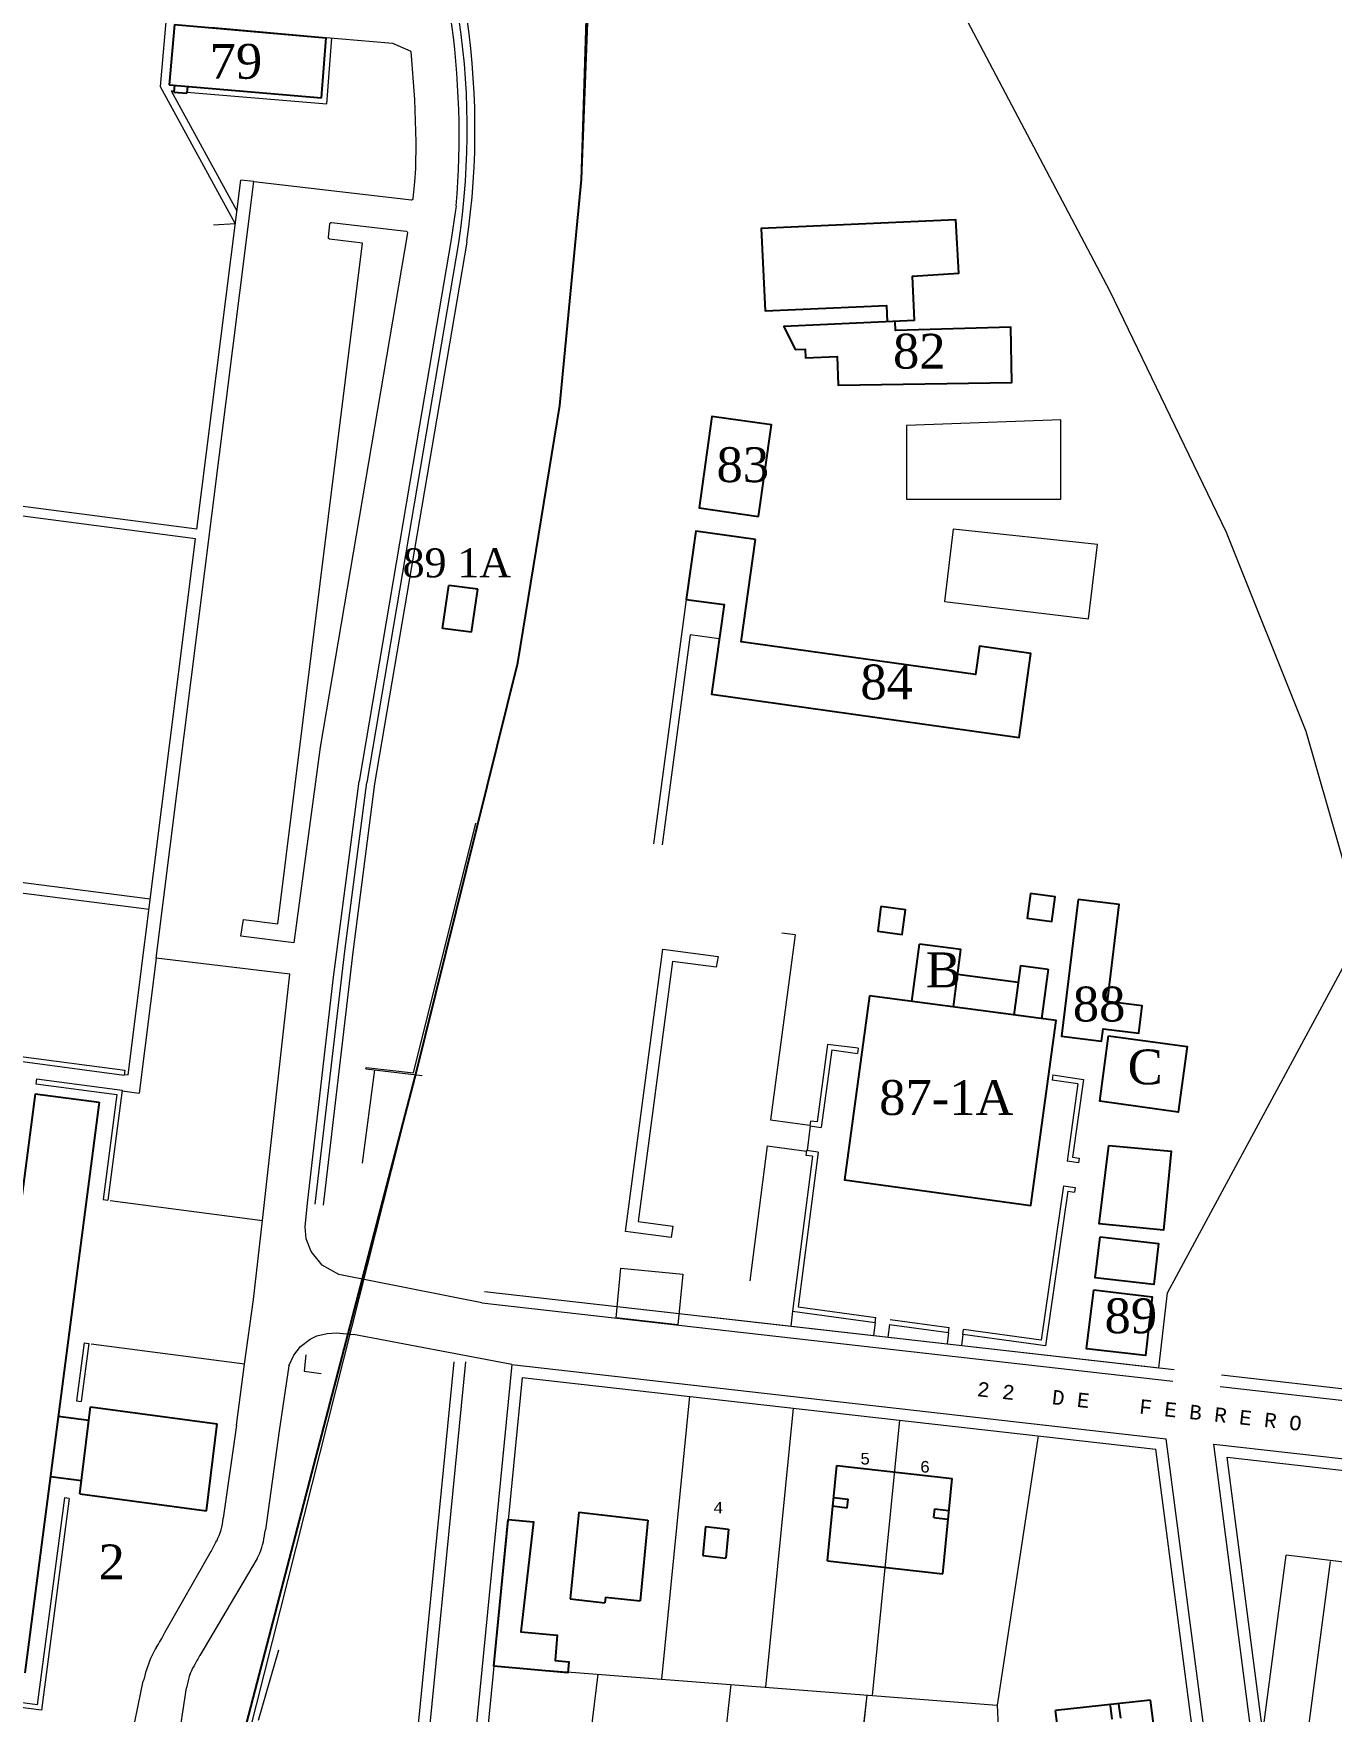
# Model space of a CAD drawing. Header units: millimetres. Extents: x 740 to 5908, y 1492 to 3373.
# Drawn here: x 5168 to 5391.8, y 2607.5 to 2896.7 of the extents above; entities that cross this region are included whole.
import ezdxf
from ezdxf.enums import TextEntityAlignment as Align

# ---------------------------------------------------------------- set-up
doc = ezdxf.new("R2010")
doc.units = ezdxf.units.MM
for name, color, linetype in [('CONSTRU3', 3, 'Continuous'), ('CVL_CUADCON', 7, 'Continuous'), ('CVL_PUNTO_NUM', 7, 'Continuous'), ('EDIFICIOS', 7, 'Continuous'), ('OTROS', 6, 'Continuous'), ('VIALI', 6, 'Continuous')]:
    doc.layers.add(name, color=color, linetype=linetype)
doc.layers.add('TRAZO GENERAL', color=253, linetype='Continuous', lineweight=15)
doc.layers.add('VIAPEATO', color=8, linetype='Continuous', lineweight=0)
doc.styles.add('ARIAL', font='BOOKOS.TTF')
doc.styles.add('MONOTXT4', font='MONOTXT4.shx')

msp = doc.modelspace()

# ---------------------------------------------------------------- linework, layer by layer
at = {"color": 8, "lineweight": 0}
for p, q in [((5263.52, 2909.38), (5262.34, 2871.4)), ((5233.54, 2717.56), (5244.24, 2760.6)), ((5299.31, 2741.34), (5295.08, 2709.45)), ((5299.31, 2741.34), (5297, 2741.65)), ((5224.7, 2702.03), (5226.83, 2718.09)), ((5225.31, 2718.26), (5235.03, 2717.14)), ((5295.08, 2709.45), (5301.85, 2708.56)), ((5294.5, 2704.98), (5291.48, 2681.74)), ((5294.5, 2704.98), (5301.25, 2704.1)), ((5303.27, 2703.92), (5299.81, 2677.23)), ((5302.31, 2703.21), (5298.85, 2676.49)), ((5345.59, 2698.12), (5341.73, 2671.48)), ((5346.32, 2697.17), (5342.46, 2670.51)), ((5245.29, 2677.96), (5220.65, 2682.81)), ((5245.29, 2677.96), (5364.43, 2664.46)), ((5245.77, 2679.91), (5364.65, 2666.45)), ((5284.45, 2675.54), (5290.58, 2674.84)), ((5298.85, 2676.49), (5298.56, 2673.94)), ((5298.85, 2676.49), (5313.09, 2674.57)), ((5299.81, 2677.23), (5313.21, 2675.42)), ((5313.09, 2674.57), (5313.21, 2675.42)), ((5315.69, 2675.07), (5325.87, 2673.69)), ((5250.47, 2667.31), (5223.18, 2672.5)), ((5313.09, 2674.57), (5312.84, 2672.32)), ((5315.57, 2674.21), (5315.32, 2672.04)), ((5315.57, 2674.21), (5325.75, 2672.84)), ((5325.75, 2672.84), (5325.53, 2670.88)), ((5325.75, 2672.84), (5325.87, 2673.69)), ((5328.23, 2672.49), (5328.01, 2670.6)), ((5328.23, 2672.49), (5328.35, 2673.34)), ((5342.46, 2670.51), (5328.23, 2672.49)), ((5341.73, 2671.48), (5328.35, 2673.34)), ((5240.46, 2667.76), (5217.55, 2435.59)), ((5242.47, 2667.76), (5219.55, 2435.41)), ((5250.47, 2667.31), (5241.14, 2572.77)), ((5250.47, 2667.31), (5363.3, 2654.53)), ((5252.26, 2665.09), (5243.32, 2574.54)), ((5252.26, 2665.09), (5361.52, 2652.72)), ((5372.62, 2663.54), (5433.06, 2656.69)), ((5372.84, 2665.52), (5432.1, 2658.81)), ((5281.07, 2661.83), (5276.26, 2613.09)), ((5298.96, 2659.8), (5294.21, 2611.69)), ((5312.65, 2610.26), (5317.34, 2657.72)), ((5341.19, 2655.02), (5334.15, 2608.58)), ((5375.84, 2558.34), (5363.3, 2654.53)), ((5373.53, 2560.6), (5361.52, 2652.72)), ((5371.49, 2653.6), (5440.21, 2645.82)), ((5411.35, 2347.76), (5371.49, 2653.6)), ((5373.8, 2651.32), (5438.81, 2643.96)), ((5247.35, 2615.34), (5334.15, 2608.58)), ((5265.29, 2613.95), (5260.23, 2572.73)), ((5288.23, 2612.16), (5283.59, 2570.23)), ((5311.65, 2610.34), (5306.96, 2567.73)), ((5311.7, 2610.33), (5307.01, 2567.72)), ((5334.15, 2608.58), (5336.29, 2564.59))]:
    msp.add_line(p, q, dxfattribs=at)
at = {"color": 7}
for p, q in [((5304.9, 2633.47), (5306.52, 2649.89)), ((5306.52, 2649.89), (5326.39, 2647.64)), ((5324.77, 2631.22), (5326.39, 2647.64)), ((5305.73, 2642.93), (5308.31, 2642.64)), ((5305.9, 2644.42), (5308.46, 2644.13)), ((5308.31, 2642.64), (5308.46, 2644.13)), ((5262.02, 2641.84), (5260.54, 2626.92)), ((5262.02, 2641.84), (5273.94, 2640.49)), ((5273.94, 2640.49), (5272.57, 2626.56)), ((5323.22, 2640.95), (5323.37, 2642.44)), ((5323.22, 2640.95), (5325.61, 2640.68)), ((5323.37, 2642.44), (5325.78, 2642.17)), ((5283.88, 2639.37), (5283.39, 2634.39)), ((5283.88, 2639.37), (5287.85, 2638.92)), ((5287.85, 2638.92), (5287.36, 2633.94)), ((5283.39, 2634.39), (5287.36, 2633.94)), ((5304.9, 2633.47), (5324.77, 2631.22)), ((5260.54, 2626.92), (5266.51, 2626.24)), ((5266.6, 2627.24), (5266.51, 2626.24)), ((5266.6, 2627.24), (5272.57, 2626.56)), ((5360.6, 2609.47), (5344.2, 2607.66)), ((5353.97, 2606.22), (5353.66, 2608.56)), ((5355.46, 2606.38), (5355.15, 2608.76)), ((5363.19, 2589.63), (5360.6, 2609.47)), ((5346.78, 2587.82), (5344.2, 2607.66))]:
    msp.add_line(p, q, dxfattribs=at)
msp.add_lwpolyline([(4300.18, 1984.43), (4453.08, 1940.03), (4580.18, 1912.85), (4722.26, 1870.97), (4798.36, 1843.09), (4883.6, 1835.78), (4915.97, 1848.95), (5020.9, 1900.99), (5233.79, 2716.9), (5251.5, 2788.26), (5258.76, 2832.58), (5262.45, 2871.52), (5263.64, 2901.55), (5263.33, 2931.6), (5259.57, 2976.3), (5248.42, 3146.62), (4880.45, 3150.47), (4106.56, 3151.7)])
at = {"color": 8, "lineweight": 0}
for points in [[(5290.58, 2674.84), (5362.02, 2666.75), (5363.49, 2679.65), (5397.24, 2742.15), (5387.42, 2776.4), (5373.69, 2810.72), (5353.59, 2852.32), (5324.15, 2908.1), (5303.62, 2947.63), (5296.79, 2963.06), (5291.23, 2990.83), (5285.7, 3024.22), (5287.69, 3024.41)], [(5280.55, 2799.17), (5274.88, 2757.05)], [(5286.24, 2792.39), (5281.24, 2793.06), (5276.37, 2756.85)], [(5279.1, 2674.13), (5268.43, 2675.34), (5269.25, 2683.93), (5279.94, 2682.91), (5279.1, 2674.13)], [(5268.62, 2677.33), (5279.29, 2676.12)]]:
    msp.add_lwpolyline(points, dxfattribs=at)
for points in [[(5318.52, 2829.12), (5318.52, 2816.44), (5345.1, 2816.44), (5345.1, 2830.12)], [(5326.57, 2811.28), (5325.06, 2798.81), (5349.9, 2795.8), (5351.46, 2808.64)], [(5285.69, 2735.81), (5278.15, 2736.74), (5272.27, 2691.94), (5278.24, 2691.17), (5277.95, 2689.21), (5270.08, 2690.22), (5276.49, 2738.9), (5286.03, 2737.63)]]:
    msp.add_lwpolyline(points, close=True, dxfattribs=at)
at = {"color": 7}
msp.add_lwpolyline([(5249.84, 2640.58), (5254.23, 2640.18), (5252.03, 2621.23), (5258.3, 2620.66), (5257.91, 2616.28), (5260.32, 2616.06), (5260.14, 2614.18), (5247.35, 2615.34)], close=True, dxfattribs=at)
at = {"layer": 'CONSTRU3', "color": 7}
for p, q in [((5238.52, 2794.14), (5239.58, 2801.58)), ((5244.58, 2800.94), (5239.58, 2801.58)), ((5243.51, 2793.5), (5244.58, 2800.94)), ((5243.51, 2793.5), (5238.52, 2794.14))]:
    msp.add_line(p, q, dxfattribs=at)
at = {"layer": 'EDIFICIOS', "color": 7}
for p, q in [((5192.28, 2898.26), (5191.36, 2887.85)), ((5192.28, 2898.26), (5218.46, 2895.95)), ((5217.66, 2885.63), (5218.46, 2895.95)), ((5191.36, 2887.85), (5217.66, 2885.63)), ((5168.27, 2713.98), (5155.45, 2615.58)), ((5179.29, 2712.52), (5166.5, 2614.17)), ((5168.27, 2713.98), (5179.29, 2712.52)), ((5172.25, 2658.42), (5177.56, 2657.73)), ((5176.01, 2645.01), (5177.84, 2660.02)), ((5177.84, 2660.02), (5199.65, 2657.1)), ((5197.83, 2642.09), (5199.65, 2657.1)), ((5170.9, 2648), (5176.29, 2647.3)), ((5176.01, 2645.01), (5197.83, 2642.09))]:
    msp.add_line(p, q, dxfattribs=at)
at = {"layer": 'EDIFICIOS', "ltscale": 5}
for p, q in [((5348.12, 2747.43), (5348.12, 2747.43)), ((5338.16, 2736.06), (5342.92, 2735.43))]:
    msp.add_line(p, q, dxfattribs=at)
for points in [[(5319.87, 2847.22), (5319.52, 2854.86), (5327.56, 2855.36), (5326.99, 2864.57), (5293.48, 2863.06), (5294.12, 2848.88), (5315.04, 2849.83), (5315.17, 2847.01)], [(5319.87, 2847.22), (5297.34, 2846.2), (5299.33, 2842.23), (5301.05, 2842.3), (5301.12, 2840.78), (5306.54, 2841), (5306.74, 2836.11), (5336.65, 2836.52), (5336.52, 2846.09), (5316.61, 2845.51), (5316.54, 2847.07)], [(5319.43, 2729.87), (5320.74, 2739.77)], [(5326.59, 2728.93), (5327.9, 2738.82), (5320.74, 2739.77)], [(5338.16, 2736.06), (5337.03, 2727.54)], [(5342.92, 2735.43), (5341.79, 2726.91)], [(5327.33, 2734.56), (5337.78, 2733.18)]]:
    msp.add_lwpolyline(points, dxfattribs=at)
for points in [[(5293.01, 2813.48), (5295.22, 2829.23), (5284.97, 2830.67), (5282.76, 2814.92), (5293.01, 2813.48)], [(5292.45, 2809.5), (5282.2, 2810.94), (5280.55, 2799.17), (5287.06, 2798.26), (5284.9, 2782.82), (5337.94, 2775.38), (5339.97, 2789.86), (5331.08, 2791.1), (5330.39, 2786.2), (5289.98, 2791.86), (5292.45, 2809.5)], [(5339.88, 2748.49), (5339.32, 2744.23), (5343.56, 2743.67), (5344.12, 2747.92)], [(5348.12, 2747.43), (5345.21, 2723.87), (5352.13, 2723.02), (5352.4, 2725.17), (5358.58, 2724.41), (5359.16, 2729.14), (5353.14, 2729.88), (5355.2, 2746.56)], [(5314.11, 2746.23), (5313.55, 2741.97), (5317.79, 2741.41), (5318.35, 2745.67)], [(5312.14, 2730.84), (5307.8, 2699.13), (5339.94, 2694.73), (5344.3, 2726.58)], [(5353.36, 2723.96), (5366.91, 2722.1), (5365.37, 2710.82), (5351.82, 2712.68)], [(5353.38, 2705.07), (5364.13, 2704.05), (5362.84, 2690.47), (5351.72, 2691.53)], [(5351.88, 2689.32), (5361.94, 2688.17), (5361.13, 2681.1), (5351.07, 2682.26)], [(5350.79, 2680.2), (5360.88, 2678.98), (5359.73, 2668.87), (5349.57, 2670.02)]]:
    msp.add_lwpolyline(points, close=True, dxfattribs=at)
at = {"layer": 'OTROS', "color": 7}
for p, q in [((5192.3, 2887.77), (5192.19, 2886.58)), ((5192.19, 2886.58), (5194.41, 2886.39)), ((5194.52, 2887.59), (5194.41, 2886.39))]:
    msp.add_line(p, q, dxfattribs=at)
at = {"layer": 'TRAZO GENERAL', "color": 8}
for p, q in [((5339.87, 2748.3), (5339.86, 2748.3)), ((5310.19, 2721.81), (5304.9, 2722.48)), ((5305.62, 2721.52), (5310.07, 2720.91)), ((5310.19, 2721.81), (5310.07, 2720.91)), ((5343.74, 2717.21), (5343.62, 2716.31)), ((5345.59, 2698.12), (5347.59, 2697.83)), ((5347.59, 2697.83), (5347.47, 2697.01)), ((5346.32, 2697.17), (5347.47, 2697.01))]:
    msp.add_line(p, q, dxfattribs=at)
at = {"layer": 'TRAZO GENERAL'}
for p, q in [((5304.9, 2722.48), (5303.1, 2709.11)), ((5305.62, 2721.52), (5303.81, 2708.17)), ((5348.06, 2715.7), (5343.62, 2716.31)), ((5343.74, 2717.21), (5349.02, 2716.44)), ((5348.06, 2715.7), (5346.21, 2702.36)), ((5349.02, 2716.44), (5347.15, 2703.07)), ((5301.93, 2708.42), (5301.39, 2704.17)), ((5301.94, 2709.24), (5301.83, 2708.43)), ((5301.83, 2708.43), (5303.81, 2708.17)), ((5303.1, 2709.11), (5301.94, 2709.24)), ((5301.26, 2704.18), (5301.15, 2703.36)), ((5303.27, 2703.92), (5301.26, 2704.18)), ((5302.31, 2703.21), (5301.15, 2703.36)), ((5348.19, 2702.08), (5346.21, 2702.36)), ((5347.15, 2703.07), (5348.3, 2702.89)), ((5348.3, 2702.89), (5348.19, 2702.08))]:
    msp.add_line(p, q, dxfattribs=at)
at = {"layer": 'VIALI', "color": 7}
msp.add_line((5198.64, 2897.7), (5218.46, 2895.95), dxfattribs=at)
at = {"layer": 'VIAPEATO', "color": 8}
for p, q in [((5190.87, 2899.39), (5189.83, 2887.58)), ((5229.27, 2895.05), (5218.46, 2895.95)), ((5218.58, 2884.55), (5219.46, 2895.87)), ((5233.77, 2885.31), (5233.13, 2893.6)), ((5189.83, 2887.58), (5202.77, 2863.9)), ((5191.73, 2886.82), (5203.05, 2866.1)), ((5194.43, 2886.59), (5218.58, 2884.55)), ((5233.97, 2877.96), (5233.77, 2885.31)), ((5233.89, 2873.42), (5233.97, 2877.96)), ((5196.15, 2811.27), (5203.72, 2871.44)), ((5205.98, 2871.17), (5203.72, 2871.44)), ((5233.76, 2871.14), (5233.89, 2873.42)), ((5189.15, 2737.35), (5205.98, 2871.17)), ((5205.98, 2871.17), (5233.14, 2868.01)), ((5233.47, 2868.28), (5233.76, 2871.14)), ((5202.77, 2863.9), (5199.04, 2863.64)), ((5210.11, 2743.28), (5224.74, 2860.54)), ((5241.35, 2860.97), (5225.45, 2767.63)), ((5242.68, 2860.74), (5226.78, 2767.4)), ((5196.15, 2811.27), (5152, 2817.05)), ((5195.94, 2809.62), (5152.78, 2815.25)), ((5184.32, 2717.22), (5195.94, 2809.62)), ((5217.42, 2773.72), (5212.87, 2739.98)), ((5219.69, 2733.61), (5224.12, 2767.85)), ((5221.69, 2738.54), (5225.45, 2767.63)), ((5226.78, 2767.4), (5223.03, 2738.37)), ((5153.46, 2750.18), (5187.92, 2745.78)), ((5188.13, 2747.52), (5153.55, 2751.94)), ((5203.76, 2741.11), (5204.18, 2743.98)), ((5204.18, 2743.98), (5210.11, 2743.28)), ((5212.87, 2739.98), (5203.76, 2741.11)), ((5216.57, 2694.95), (5221.69, 2738.54)), ((5223.03, 2738.37), (5217.91, 2694.8)), ((5189.15, 2737.35), (5186.22, 2714.09)), ((5212.21, 2734.56), (5189.15, 2737.35)), ((5207.47, 2692.15), (5212.21, 2734.56)), ((5215.23, 2695.11), (5219.69, 2733.61)), ((5165.38, 2720.45), (5183.75, 2718.03)), ((5166.11, 2719.51), (5183.64, 2717.19)), ((5225.31, 2718.26), (5225.33, 2718.5)), ((5225.33, 2718.5), (5233.54, 2717.56)), ((5168.5, 2716.55), (5168.39, 2715.71)), ((5168.39, 2715.71), (5182.37, 2713.86)), ((5168.5, 2716.55), (5183.3, 2714.6)), ((5183.75, 2718.03), (5183.64, 2717.19)), ((5183.65, 2717.31), (5184.32, 2717.22)), ((5182.37, 2713.86), (5180.01, 2695.75)), ((5183.3, 2714.6), (5180.83, 2695.64)), ((5183.28, 2714.48), (5186.22, 2714.09)), ((5180.01, 2695.75), (5180.83, 2695.64)), ((5181.22, 2695.57), (5207.47, 2692.15)), ((5214.84, 2691.05), (5215.23, 2695.11)), ((5205.91, 2678.51), (5207.47, 2692.15)), ((5215.01, 2688.99), (5214.84, 2691.05)), ((5215.85, 2686.8), (5215.01, 2688.99)), ((5217.76, 2684.44), (5215.85, 2686.8)), ((5220.65, 2682.81), (5217.76, 2684.44)), ((5204.39, 2667.35), (5205.91, 2678.51)), ((5215.67, 2671.7), (5216.86, 2672.28)), ((5216.86, 2672.28), (5218.6, 2672.68)), ((5218.6, 2672.68), (5220.24, 2672.8)), ((5220.24, 2672.8), (5223.18, 2672.5)), ((5176.71, 2671.03), (5175.41, 2661.07)), ((5177.53, 2670.92), (5176.23, 2660.96)), ((5176.71, 2671.03), (5177.53, 2670.92)), ((5204.39, 2667.35), (5177.91, 2670.83)), ((5212.02, 2667.07), (5212.87, 2668.94)), ((5212.87, 2668.94), (5214.05, 2670.4)), ((5214.05, 2670.4), (5215.67, 2671.7)), ((5214.96, 2668.96), (5214.65, 2666.16)), ((5202.98, 2656.86), (5204.39, 2667.35)), ((5212.02, 2667.07), (5210.36, 2655.91)), ((5214.65, 2666.16), (5217.62, 2665.77)), ((5175.41, 2661.07), (5176.23, 2660.96)), ((5202.98, 2656.86), (5200.69, 2640.83)), ((5210.36, 2655.91), (5207.97, 2638.8)), ((5413.43, 2347.32), (5373.8, 2651.32)), ((5173.32, 2644.36), (5168.64, 2608.66)), ((5174.13, 2644.25), (5169.35, 2607.73)), ((5174.13, 2644.25), (5173.32, 2644.36)), ((5190.63, 2621.13), (5198.62, 2635.12)), ((5380.12, 2605.19), (5383.99, 2634.44)), ((5394.91, 2633.12), (5383.99, 2634.44)), ((5206.55, 2633.89), (5196.69, 2617.19)), ((5387.74, 2604.1), (5391.6, 2633.34)), ((5210.21, 2618.06), (5206.75, 2605.97)), ((5183.32, 2595.6), (5186.93, 2612.73)), ((5192.85, 2601.38), (5194.4, 2611.59)), ((5169.35, 2607.73), (5150.99, 2610.17)), ((5168.64, 2608.66), (5151.1, 2610.99))]:
    msp.add_line(p, q, dxfattribs=at)
at = {"layer": 'VIAPEATO', "color": 7}
msp.add_line((5191.73, 2886.82), (5192.21, 2886.78), dxfattribs=at)
at = {"layer": 'VIAPEATO', "color": 8}
for points in [[(4300.18, 1984.43), (4453.08, 1940.03), (4580.18, 1912.85), (4722.26, 1870.97), (4798.36, 1843.09), (4883.6, 1835.78), (4915.97, 1848.95), (5020.9, 1900.99), (5166.66, 2434.78), (5162.69, 2435.67), (5233.79, 2716.9), (5251.5, 2788.26), (5258.76, 2832.58), (5262.45, 2871.52), (5263.64, 2901.55), (5263.33, 2931.6), (5259.57, 2976.3), (5248.42, 3146.62), (5026.32, 3148.94), (4928.99, 3149.96), (4908.03, 3150), (4857.43, 3150.5), (4106.56, 3151.7)], [(5233.13, 2893.6), (5229.93, 2894.99), (5229.27, 2895.05)], [(5240.85, 2866.96), (5240.78, 2866.26), (5240.02, 2861.2), (5234.55, 2829.17), (5224.12, 2767.85)]]:
    msp.add_lwpolyline(points, dxfattribs=at)
msp.add_lwpolyline([(5224.74, 2860.54), (5219.05, 2861.27, -0.408406), (5218.83, 2861.54), (5219.08, 2863.88, -0.416336), (5219.36, 2864.1), (5232.24, 2862.6, -0.429681), (5232.46, 2862.31), (5217.42, 2773.72)], format="xyb", dxfattribs=at)
for centre, radius, start, end in [((5111.73, 2880.17), 131.04, 351.5888, 27.1455), ((5111.73, 2880.17), 132.39, 351.5888, 27.1455), ((5097.63, 2879.24), 143.75, 355.1004, 8.3814), ((5233.17, 2868.31), 0.3, 263.3634, 354.2176), ((5190.05, 2641.72), 10.68, 333.1564, 355.2299), ((5193.1, 2640.27), 14.94, 338.5111, 354.3481), ((5166.47, 2653.65), 37.1, 330.024, 333.1564), ((5201.41, 2637), 6.01, 328.8126, 338.5111), ((5164.56, 2634.09), 29.12, 327.5671, 333.5721), ((5199.43, 2611.94), 12.2, 147.5671, 157.2327), ((5301.69, 2555.97), 121.55, 149.754, 150.7216), ((5209.47, 2607.72), 23.09, 157.2327, 167.4791), ((5205.02, 2610.17), 10.72, 150.7216, 172.3724)]:
    msp.add_arc(centre, radius, start, end, dxfattribs=at)

# ---------------------------------------------------------------- texts
at = {"color": 7, "linetype": 'Continuous', "style": 'MONOTXT4'}
msp.add_text('2 2   D E    F E B R E R O', height=2.5, rotation=353.8751, dxfattribs=at).set_placement((5330.58, 2661.87))
at = {"layer": 'CVL_CUADCON', "color": 7, "linetype": 'Continuous', "style": 'MONOTXT4'}
for s, p in [('5', (5311.38, 2651.07)), ('6', (5321.7, 2649.69)), ('4', (5286.06, 2642.64))]:
    msp.add_text(s, height=2, dxfattribs=at).set_placement(p, align=Align.MIDDLE)
at = {"layer": 'CVL_PUNTO_NUM', "color": 7, "style": 'ARIAL'}
for s, height, p in [('79', 6, (5198.36, 2888.9)), ('82', 6, (5316.19, 2838.94)), ('83', 6, (5285.76, 2819.38)), ('89 1A', 5, (5231.65, 2802.97)), ('84', 6, (5310.56, 2781.93)), ('B', 6, (5321.85, 2732.33)), ('88', 6, (5347.19, 2726.43)), ('C', 6, (5356.65, 2715.6)), ('87-1A', 6, (5313.8, 2710.32)), ('89', 6, (5352.66, 2672.71)), ('2', 6, (5179.21, 2630.3))]:
    msp.add_text(s, height=height, dxfattribs=at).set_placement(p)

doc.saveas('drawing.dxf')
